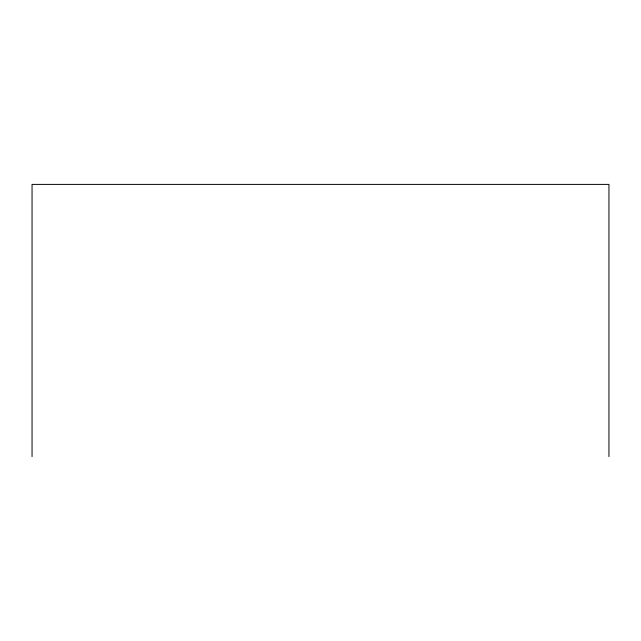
<?xml version="1.0" encoding="UTF-8"?>
<svg xmlns="http://www.w3.org/2000/svg" width="641" height="641" viewBox="0 0 641 641"><rect width="100%" height="100%" fill="white"/><g stroke="black" fill="none" stroke-linecap="round" stroke-linejoin="round"><path stroke-width="0.96" d="M608.95 456.6L608.95 184.4L32.05 184.4L32.05 456.6"/></g></svg>
